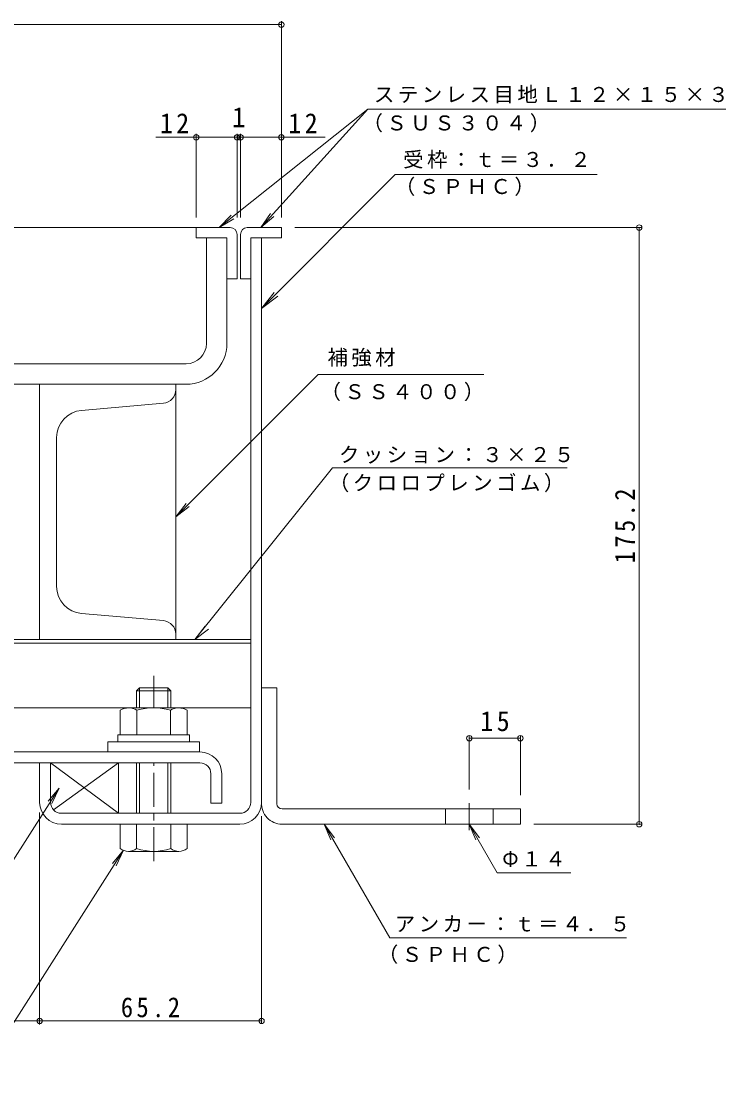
# Model space of a CAD drawing. Units: millimetres on the paper, enlarged 10 times, with parts at other scales. Extents: x -2685 to 2799, y -1962 to 1857.
# Drawn here: x 1765 to 2799, y 267 to 1827 of the extents above; entities that cross this region are included whole.
import ezdxf
from ezdxf.enums import TextEntityAlignment as Align

# ---------------------------------------------------------------- set-up
doc = ezdxf.new("R2010")
doc.units = ezdxf.units.MM
doc.header["$LTSCALE"] = 10
doc.header["$PDMODE"] = 32
doc.header["$PDSIZE"] = 8
doc.linetypes.add('CHAIN1', pattern=[8, 5, -1, 1, -1])
for name, color, linetype, lineweight in [('D-1', 2, 'Continuous', 9), ('D-2', 3, 'Continuous', 9), ('D-3', 4, 'Continuous', 9), ('D-5', 7, 'Continuous', 9), ('D-6', 6, 'Continuous', 9), ('D-7', 5, 'Continuous', 5), ('D-8', 5, 'Continuous', 5), ('D-9', 134, 'Continuous', 5), ('D-A', 3, 'Continuous', 9), ('D-D', 4, 'Continuous', 9), ('D-E', 3, 'Continuous', 9), ('D-F', 7, 'Continuous', 9)]:
    doc.layers.add(name, color=color, linetype=linetype, lineweight=lineweight)
doc.styles.add('ＭＳ ゴシック', font='')
doc.styles.get('ＭＳ ゴシック').set_extended_font_data('MS Gothic')

msp = doc.modelspace()

# ---------------------------------------------------------------- linework, layer by layer
at = {"layer": 'D-1'}
for p, q in [((2101.81, 680.24), (2101.81, 1509.24)), ((2117.81, 1509.24), (2101.81, 1509.24)), ((2117.81, 680.24), (2117.81, 1509.24)), ((1807.81, 680.24), (1807.81, 738.24)), ((2085.81, 664.24), (1823.81, 664.24)), ((1823.81, 648.24), (1934.31, 648.24)), ((2085.81, 648.24), (1984.31, 648.24))]:
    msp.add_line(p, q, dxfattribs=at)
msp.add_lwpolyline([(1791.81, 680.24), (1791.81, 738.24), (1807.81, 738.24)], dxfattribs=at)
for centre, radius, start, end in [((1823.81, 680.24), 32, 180, 270), ((1823.81, 680.24), 16, 180, 270), ((2085.81, 680.24), 16, 270, 0), ((2085.81, 680.24), 32, 270, 0)]:
    msp.add_arc(centre, radius, start, end, dxfattribs=at)
at = {"layer": 'D-2'}
for p, q in [((2036.81, 1509.24), (2066.81, 1509.24)), ((2036.81, 1509.24), (2036.81, 1354.24)), ((2066.81, 1354.24), (2066.81, 1509.24)), ((446.81, 1324.24), (2006.81, 1324.24)), ((446.81, 1294.24), (2006.81, 1294.24))]:
    msp.add_line(p, q, dxfattribs=at)
for radius in [30, 60]:
    msp.add_arc((2006.81, 1354.24), radius, 270, 0, dxfattribs=at)
at = {"layer": 'D-3'}
for p, q in [((2021.81, 1524.24), (446.81, 1524.24)), ((2021.81, 1524.24), (2021.81, 1509.24)), ((2071.81, 1524.24), (2021.81, 1524.24)), ((2081.81, 1514.24), (2081.81, 1449.24)), ((2086.81, 1514.24), (2086.81, 1449.24)), ((2096.81, 1524.24), (2146.81, 1524.24)), ((2146.81, 1524.24), (2146.81, 1509.24)), ((2021.81, 1509.24), (2066.81, 1509.24)), ((2066.81, 1509.24), (2066.81, 1449.24)), ((2146.81, 1509.24), (2101.81, 1509.24)), ((2101.81, 1449.24), (2101.81, 1509.24)), ((2066.81, 1449.24), (2081.81, 1449.24)), ((2101.81, 1449.24), (2086.81, 1449.24))]:
    msp.add_line(p, q, dxfattribs=at)
for centre, start, end in [((2071.81, 1514.24), 0, 90), ((2096.81, 1514.24), 90, 180)]:
    msp.add_arc(centre, 10, start, end, dxfattribs=at)
at = {"layer": 'D-5'}
for p, q in [((2273.64, 1698.29), (2055.72, 1524.24)), ((2273.64, 1698.29), (2799.49, 1698.29)), ((2314.21, 1602.28), (2117.81, 1405.21)), ((2314.21, 1602.28), (2610.55, 1602.28)), ((2055.72, 1524.24), (2073.05, 1542.26)), ((2055.72, 1524.24), (2077.13, 1537.16)), ((2116.84, 1524.24), (2135.86, 1540.47)), ((2117.81, 1405.21), (2136.03, 1429.04)), ((2117.81, 1405.21), (2141.58, 1423.51)), ((2444.31, 1308.46), (2200.75, 1308.46)), ((2221.85, 1171.33), (2019.76, 919.24)), ((2221.85, 1171.33), (2566.39, 1171.33)), ((1991.81, 1099.52), (2011.64, 1114.74)), ((2019.76, 919.24), (2034.98, 939.08)), ((2019.76, 919.24), (2039.59, 934.46)), ((1668.57, 463.12), (1820.3, 701.22)), ((1820.3, 701.22), (1804.22, 682.07)), ((1820.3, 701.22), (1809.73, 678.56)), ((2209.72, 648.24), (2219.29, 625.14)), ((2209.72, 648.24), (2224.94, 628.4)), ((2209.72, 648.24), (2306.13, 481.25)), ((2422.81, 648.24), (2432.38, 625.14)), ((2422.81, 648.24), (2438.03, 628.4)), ((2422.81, 648.24), (2463.92, 577.03)), ((1696.35, 267.11), (1914.76, 609.86)), ((1914.76, 609.86), (1898.69, 590.71)), ((1914.76, 609.86), (1904.19, 587.21)), ((2463.92, 577.03), (2571.98, 577.03)), ((2306.13, 481.25), (2653.57, 481.25))]:
    msp.add_line(p, q, dxfattribs=at)
for points in [[(2273.64, 1698.29), (2116.84, 1524.24), (2131.01, 1544.84)], [(2200.75, 1308.46), (1991.81, 1099.52), (2007.03, 1119.35)]]:
    msp.add_lwpolyline(points, dxfattribs=at)
at = {"layer": 'D-6'}
for p, q in [((2101.81, 1418.23), (2101.81, 1403.23)), ((446.81, 919.24), (2101.81, 919.24)), ((446.81, 914.24), (2101.81, 914.24)), ((1346.69, 819.24), (1916.81, 819.24)), ((2001.81, 819.24), (2101.81, 819.24)), ((1807.81, 738.24), (1807.81, 680.24)), ((1812.33, 669.09), (1907.81, 738.24))]:
    msp.add_line(p, q, dxfattribs=at)
msp.add_lwpolyline([(1823.81, 664.24), (1907.81, 664.24), (1907.81, 738.24), (1807.81, 738.24), (1907.81, 664.24)], dxfattribs=at)
at = {"layer": 'D-7', "linetype": 'CHAIN1'}
for p, q in [((1959.31, 819.24), (1959.31, 865.9)), ((1959.31, 593.85), (1959.31, 738.24))]:
    msp.add_line(p, q, dxfattribs=at)
at = {"layer": 'D-7'}
for p, q in [((1938.37, 848.24), (1934.31, 844.18)), ((1984.31, 844.18), (1934.31, 844.18)), ((1934.31, 819.24), (1934.31, 844.18)), ((1980.25, 848.24), (1938.37, 848.24)), ((1938.37, 819.24), (1938.37, 848.24)), ((1980.25, 848.24), (1984.31, 844.18)), ((1980.25, 819.24), (1980.25, 848.24)), ((1984.31, 844.18), (1984.31, 820.74)), ((1984.31, 844.18), (1984.31, 819.24)), ((1934.31, 738.24), (1934.31, 664.24)), ((1938.37, 664.24), (1938.37, 738.24)), ((1980.25, 664.24), (1980.25, 738.24)), ((1984.31, 738.24), (1984.31, 664.24)), ((2008.31, 648.24), (1910.31, 648.24)), ((1910.31, 612.71), (1910.31, 648.24)), ((1934.31, 648.24), (1934.31, 612.71)), ((1984.31, 648.24), (1984.31, 612.71)), ((2008.31, 612.71), (2008.31, 648.24)), ((1996.31, 608.24), (1922.31, 608.24))]:
    msp.add_line(p, q, dxfattribs=at)
at = {"layer": 'D-7', "color": 2, "lineweight": 9}
for p, q in [((1910.23, 815.44), (1916.81, 819.24)), ((1910.23, 815.44), (1910.23, 779.24)), ((2001.81, 819.24), (1916.81, 819.24)), ((1934.77, 815.44), (1934.77, 779.24)), ((1983.85, 815.44), (1983.85, 779.24))]:
    msp.add_line(p, q, dxfattribs=at)
at = {"layer": 'D-7', "color": 134}
for p, q in [((1891.81, 769.24), (1891.81, 754.24)), ((1891.81, 769.24), (2026.81, 769.24)), ((2026.81, 769.24), (2026.81, 754.24)), ((1891.81, 754.24), (2026.81, 754.24))]:
    msp.add_line(p, q, dxfattribs=at)
at = {"layer": 'D-7', "color": 6, "lineweight": 9}
for p, q in [((1906.81, 779.24), (1906.81, 769.24)), ((1906.81, 769.24), (2011.81, 769.24))]:
    msp.add_line(p, q, dxfattribs=at)
at = {"layer": 'D-7', "color": 2, "lineweight": 9}
msp.add_lwpolyline([(2001.81, 819.24), (2008.38, 815.44), (2008.38, 779.24), (1910.23, 779.24)], dxfattribs=at)
at = {"layer": 'D-7', "color": 6, "lineweight": 9}
msp.add_lwpolyline([(1906.81, 779.24), (2011.81, 779.24), (2011.81, 769.24)], dxfattribs=at)
at = {"layer": 'D-7', "color": 2, "lineweight": 9}
for centre, radius, start, end in [((1924.72, 790.36), 28.97, 94.38438, 120), ((1921.74, 795.04), 24.21, 57.42749, 88.18784), ((1959.31, 738.03), 81.2, 72.41188, 107.5881), ((1996.88, 795.04), 24.21, 91.81215, 122.57249), ((1993.9, 790.36), 28.97, 59.99998, 85.6156)]:
    msp.add_arc(centre, radius, start, end, dxfattribs=at)
at = {"layer": 'D-7'}
for centre, radius, start, end in [((1922.31, 626.57), 18.33, 229.1022, 310.89809), ((1959.31, 680.32), 72.08, 249.70546, 290.29454), ((1996.31, 626.57), 18.33, 229.10191, 310.8978)]:
    msp.add_arc(centre, radius, start, end, dxfattribs=at)
at = {"layer": 'D-8'}
for p, q in [((446.81, 1294.24), (1991.81, 1294.24)), ((1991.81, 1294.24), (1991.81, 919.24)), ((1991.81, 919.24), (446.81, 919.24))]:
    msp.add_line(p, q, dxfattribs=at)
at = {"layer": 'D-9'}
for p, q in [((1791.81, 1294.24), (1991.81, 1294.24)), ((1791.81, 919.24), (1791.81, 1294.24)), ((1991.81, 1286.32), (1991.81, 1294.24)), ((1973.55, 1266.39), (1853.32, 1255.88)), ((1816.81, 1216.03), (1816.81, 997.46)), ((1973.55, 947.09), (1853.32, 957.61)), ((1991.81, 927.17), (1991.81, 919.24)), ((1791.81, 919.24), (1991.81, 919.24))]:
    msp.add_line(p, q, dxfattribs=at)
for centre, radius, start, end in [((1971.81, 1286.32), 20, 274.99944, 0), ((1856.81, 1216.03), 40, 94.99944, 180), ((1856.81, 997.46), 40, 180, 264.99997), ((1971.81, 927.17), 20, 0, 84.99997)]:
    msp.add_arc(centre, radius, start, end, dxfattribs=at)
at = {"layer": 'D-A'}
for p, q in [((2027.31, 754.24), (446.81, 754.24)), ((446.81, 738.24), (2027.31, 738.24)), ((2043.31, 722.24), (2043.31, 679.24)), ((2059.31, 722.24), (2059.31, 679.24)), ((2043.31, 679.24), (2059.31, 679.24))]:
    msp.add_line(p, q, dxfattribs=at)
for radius in [32, 16]:
    msp.add_arc((2027.31, 722.24), radius, 0, 90, dxfattribs=at)
at = {"layer": 'D-D'}
msp.add_lwpolyline([(1302.64, 919.24), (1791.81, 919.24), (1791.81, 1294.24), (1302.64, 1294.24)], close=True, dxfattribs=at)
at = {"layer": 'D-E'}
for p, q in [((2117.81, 848.24), (2117.81, 680.24)), ((2117.81, 848.24), (2140.31, 848.24)), ((2140.31, 678.24), (2140.31, 848.24)), ((2147.81, 670.74), (2497.81, 670.74)), ((2387.81, 648.24), (2387.81, 670.74)), ((2457.81, 648.24), (2457.81, 670.74)), ((2497.81, 670.74), (2497.81, 648.24)), ((2497.81, 648.24), (2147.81, 648.24))]:
    msp.add_line(p, q, dxfattribs=at)
at = {"layer": 'D-E', "linetype": 'CHAIN1'}
msp.add_line((2422.81, 639.5), (2422.81, 678.95), dxfattribs=at)
at = {"layer": 'D-E'}
for radius, start in [(30, 176.17647), (7.5, 180.00027)]:
    msp.add_arc((2147.81, 678.24), radius, start, 270, dxfattribs=at)
at = {"layer": 'D-F'}
for p, q in [((2146.81, 1539.24), (2146.81, 1827.22)), ((2146.81, 1822.22), (446.81, 1822.22)), ((1962.24, 1656.86), (2081.81, 1656.86)), ((2021.81, 1539.24), (2021.81, 1661.86)), ((2081.81, 1539.24), (2081.81, 1661.86)), ((2081.81, 1656.86), (2086.81, 1656.86)), ((2086.81, 1539.24), (2086.81, 1661.86)), ((2086.81, 1656.86), (2211.16, 1656.86)), ((2675.44, 1524.24), (2166.81, 1524.24)), ((2672.44, 648.24), (2672.44, 1524.24)), ((2422.81, 777.49), (2422.81, 698.95)), ((2422.81, 774.49), (2497.81, 774.49)), ((2497.81, 777.49), (2497.81, 690.74)), ((1791.8, 665.24), (1791.8, 354.34)), ((2117.81, 356.34), (2117.81, 660.24)), ((2675.44, 648.24), (2517.81, 648.24)), ((1791.8, 359.34), (446.81, 359.34)), ((1791.8, 359.34), (2117.81, 359.34))]:
    msp.add_line(p, q, dxfattribs=at)
for p in [(2146.81, 1822.22), (2021.81, 1656.86), (2081.81, 1656.86), (2086.81, 1656.86), (2146.81, 1656.86), (2672.44, 1524.24), (2422.81, 774.49), (2497.81, 774.49), (2672.44, 648.24), (1791.8, 359.34), (2117.81, 359.34)]:
    msp.add_point(p, dxfattribs=at)

# ---------------------------------------------------------------- texts
at = {"layer": 'D-5', "char_height": 21.99, "attachment_point": 7, "style": 'ＭＳ ゴシック'}
for s, insert in [('\\T1.17;ステンレス目地Ｌ１２×１５×３', (2282.84, 1706.46)), ('\\T1.17;（ＳＵＳ３０４）', (2266, 1664.02)), ('\\T1.17;受枠：ｔ＝３．２', (2325.71, 1610.84)), ('\\T1.17;（ＳＰＨＣ）', (2313.54, 1570.69)), ('\\T1.17;補強材', (2214.51, 1319.94)), ('\\T1.17;（ＳＳ４００）', (2204.31, 1269.41)), ('\\T1.17;クッション：３×２５', (2231.4, 1177.66)), ('\\T1.17;（クロロプレンゴム）', (2216.58, 1135.56)), ('\\T1.17;Φ１４', (2471.23, 585.55)), ('\\T1.17;アンカー：ｔ＝４．５', (2313.44, 489.77)), ('\\T1.17;（ＳＰＨＣ）', (2288.46, 443.17))]:
    msp.add_mtext(s, dxfattribs=dict(at, insert=insert))
at = {"layer": 'D-F', "color": 2, "style": 'ＭＳ ゴシック'}
msp.add_text('1', height=29.33, dxfattribs=at).set_placement((2074.31, 1662.86), align=Align.BOTTOM_LEFT)
at = {"layer": 'D-F', "color": 2, "char_height": 29.33, "attachment_point": 7, "style": 'ＭＳ ゴシック'}
for s, insert in [('\\T1.27;\\W0.95;12', (1968.35, 1662.86)), ('\\T1.27;\\W0.95;12', (2157.09, 1662.86)), ('\\T1.27;\\W0.95;15', (2439.06, 784.49)), ('\\T1.28;\\W0.9;65.2', (1911.06, 364.34))]:
    msp.add_mtext(s, dxfattribs=dict(at, insert=insert))
at = {"layer": 'D-F', "color": 2, "insert": (2666.44, 1031.24), "char_height": 29.33, "attachment_point": 7, "rotation": 90, "style": 'ＭＳ ゴシック'}
msp.add_mtext('\\T1.28;\\W0.9;175.2', dxfattribs=at)

doc.saveas('drawing.dxf')
